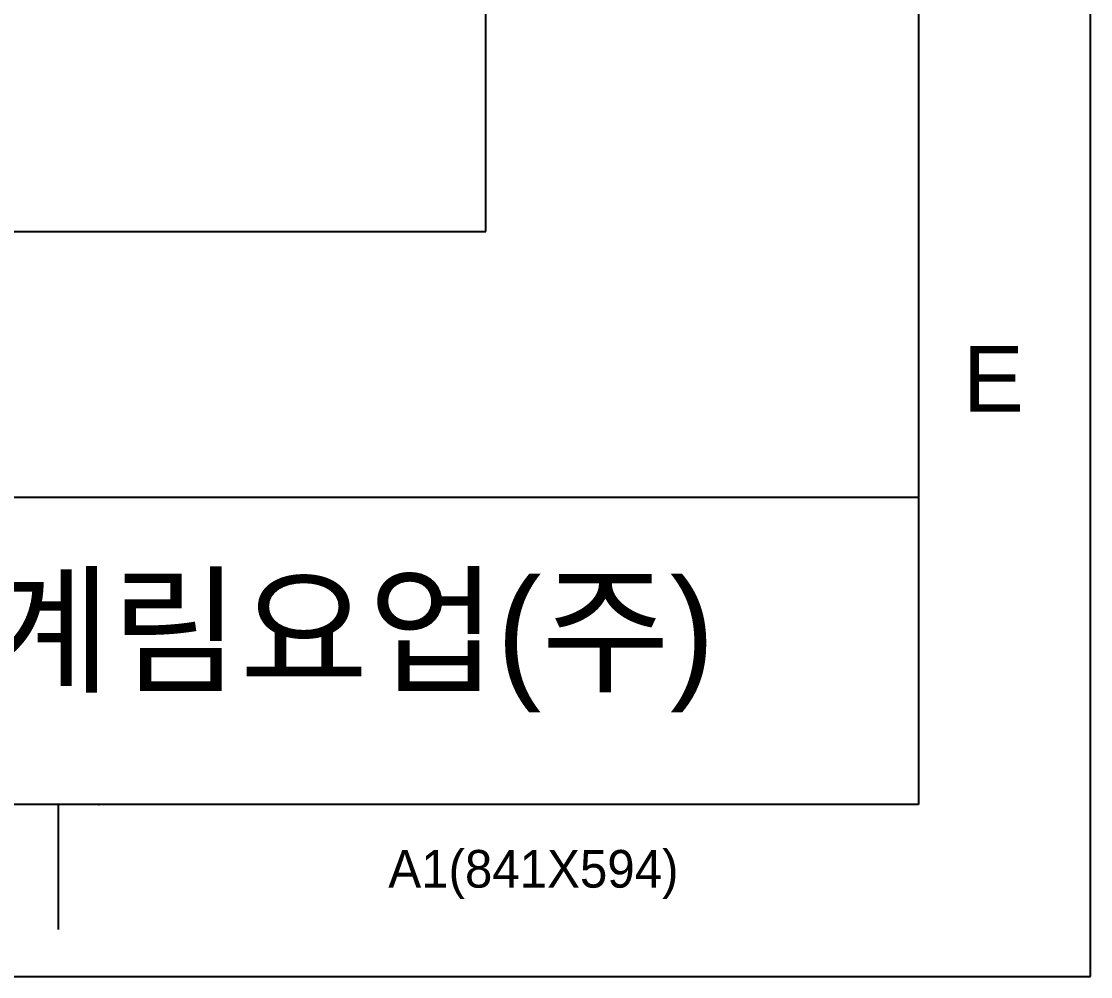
# Model space of a CAD drawing. Header units: millimetres. Extents: x 5859 to 6700, y -2125 to -1530.
# Drawn here: x 6575.4 to 6699.8, y -2124.8 to -2013.7 of the extents above; entities that cross this region are included whole.
import ezdxf

# ---------------------------------------------------------------- set-up
doc = ezdxf.new("R2010")
doc.units = ezdxf.units.MM
doc.linetypes.add('CENTERX2', pattern=[101.6, 63.5, -12.7, 12.7, -12.7])
doc.layers.add('5', color=2, linetype='Continuous', lineweight=9)
for name, color, linetype in [('FORM', 7, 'Continuous'), ('TEXT', 4, 'Continuous'), ('벽', 2, 'Continuous')]:
    doc.layers.add(name, color=color, linetype=linetype)
doc.styles.add('ROMANS', font='Gulim.ttf')
doc.styles.get("Standard").update_dxf_attribs({"font": 'arial.ttf'})
doc.dimstyles.new('A4', dxfattribs={"dimtxt": 4, "dimasz": 3.5, "dimexe": 0.7, "dimexo": 0.625, "dimgap": 0.5, "dimtad": 1, "dimdec": 1, "dimdsep": 46, "dimtxsty": 'Standard', "dimcen": 2.5, "dimclrd": 5, "dimclre": 5, "dimclrt": 7, "dimadec": 3, "dimazin": 2, "dimtfac": 1, "dimtdec": 1, "dimtmove": 0, "dimatfit": 3, "dimfxl": 1.25, "dimarcsym": 0})

# ---------------------------------------------------------------- blocks, each defined once
blk = doc.blocks.new('*D98')
at = {"layer": '5', "color": 3, "lineweight": -2, "transparency": 16777216}
for p, q in [((6585.44, -1767.38), (6366.37, -1767.38)), ((6367.07, -1773.38), (6367.07, -1896.83)), ((6367.07, -2032.14), (6367.07, -1908.69)), ((6367.7, -2038.14), (6367.77, -2038.14))]:
    blk.add_line(p, q, dxfattribs=at)
at = {"layer": '5', "color": 3, "transparency": 16777216}
for points in [[(6366.07, -1773.38), (6368.07, -1773.38), (6367.07, -1767.38)], [(6366.07, -2032.14), (6368.07, -2032.14), (6367.07, -2038.14)]]:
    blk.add_solid(points, dxfattribs=at)
at = {"layer": '5', "color": 4, "transparency": 16777216, "insert": (6367.07, -1902.76), "char_height": 6, "attachment_point": 5}
blk.add_mtext('(1600)', dxfattribs=at)

msp = doc.modelspace()

# ---------------------------------------------------------------- linework, layer by layer
at = {"layer": 'FORM', "color": 7, "linetype": 'Continuous'}
for p, q in [((6699.8, -2124.84), (6699.8, -1530.13)), ((6679.78, -1550.16), (6679.78, -2104.82)), ((6679.78, -2104.82), (5878.83, -2104.82)), ((6579.66, -2104.82), (6579.66, -2119.37)), ((5858.8, -2124.84), (6699.8, -2124.84))]:
    msp.add_line(p, q, dxfattribs=at)
at = {"layer": 'FORM'}
msp.add_line((6034.96, -2069.06), (6679.78, -2069.06), dxfattribs=at)
msp.add_point((6584.37, -2104.82), dxfattribs=at)
at = {"layer": '벽'}
for p, q in [((6629.41, -2038.14), (6629.41, -1588.59)), ((5964.7, -2038.14), (6629.41, -2038.14))]:
    msp.add_line(p, q, dxfattribs=at)

# ---------------------------------------------------------------- texts
at = {"layer": 'FORM', "insert": (6688.48, -2055.3), "char_height": 7.63, "attachment_point": 5}
msp.add_mtext_dynamic_manual_height_columns('E', width=10.0119, gutter_width=12.51, heights=[0], dxfattribs=at)
at = {"layer": 'TEXT', "style": 'ROMANS'}
msp.add_text('A1(841X594)', height=4.3802, dxfattribs=at).set_placement((6618.07, -2114.49))
at = {"layer": 'TEXT', "linetype": 'CENTERX2', "insert": (6613.45, -2086.36), "char_height": 11.9189, "attachment_point": 5}
msp.add_mtext_dynamic_manual_height_columns('{\\fHYGothic-Medium|b0|i0|c129|p18;계림요업(주)}', width=143.0272, gutter_width=29.8, heights=[0], dxfattribs=at)

# ---------------------------------------------------------------- dimensions: what is measured, and where the dimension line sits
at = {"layer": '5'}
dim = msp.add_linear_dim(base=(6367.07, -2038.14), p1=(6586.07, -1767.38), p2=(6367.07, -2038.14), angle=90, text='(1600)', dimstyle='A4', override={"dimtxt": 6, "dimasz": 6, "dimgap": 2, "dimtad": 0, "dimtih": 1, "dimclrd": 3, "dimclre": 3, "dimclrt": 4}, dxfattribs=at)
dim.commit()
dim.dimension.update_dxf_attribs({"geometry": '*D98', "text_midpoint": (6367.07, -1902.76)})

doc.saveas('drawing.dxf')
